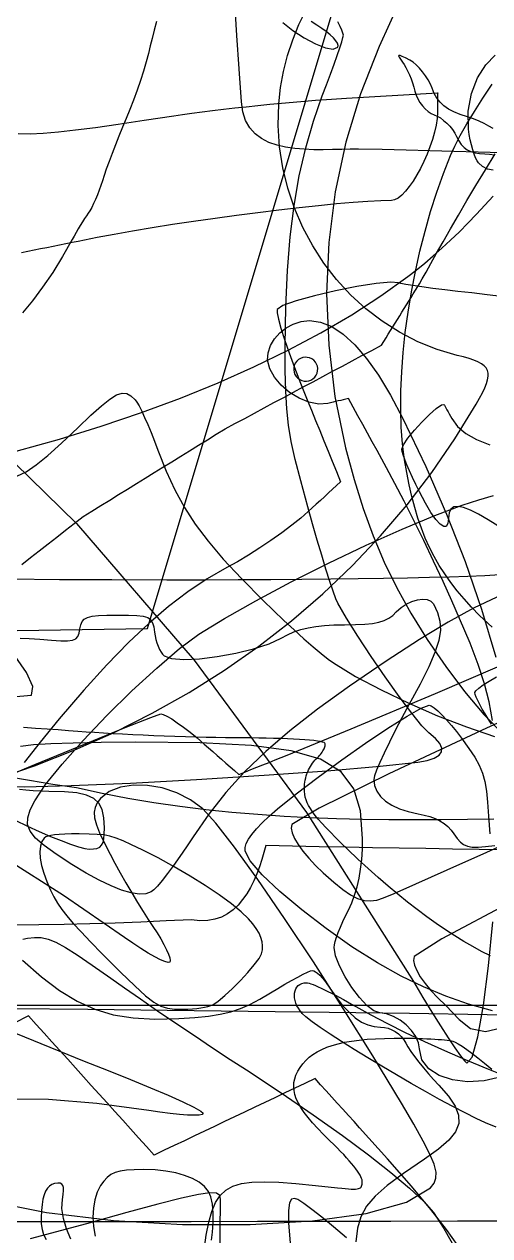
# Model space of a CAD drawing. Extents: x -75 to 75, y -75 to 75.
# Drawn here: x -23.5 to -1.6, y -10.7 to 46.2 of the extents above; entities that cross this region are included whole.
import ezdxf

# ---------------------------------------------------------------- set-up
doc = ezdxf.new("R2010")
doc.units = 0
for name, color, linetype in [('butterfly', 7, 'CONTINUOUS'), ('cat', 7, 'CONTINUOUS'), ('crosshair', 7, 'CONTINUOUS'), ('crown', 7, 'CONTINUOUS'), ('darth', 7, 'CONTINUOUS'), ('fallout', 7, 'CONTINUOUS'), ('hellokitty', 7, 'CONTINUOUS'), ('ironman', 7, 'CONTINUOUS'), ('jackskellington', 7, 'CONTINUOUS'), ('m4', 7, 'CONTINUOUS'), ('mushroom', 7, 'CONTINUOUS'), ('nes', 7, 'CONTINUOUS'), ('skullbones', 7, 'CONTINUOUS'), ('star', 7, 'CONTINUOUS'), ('stormtrooper', 7, 'CONTINUOUS')]:
    doc.layers.add(name, color=color, linetype=linetype)

msp = doc.modelspace()

# ---------------------------------------------------------------- linework, layer by layer
at = {"layer": 'butterfly', "color": 7}
for points in [[(-1.491519, 13.483759), (-1.648596, 14.360229), (-1.867635, 15.214146), (-2.162433, 16.10899), (-2.546788, 17.108249), (-3.034499, 18.275402), (-3.39955, 19.11), (-3.8108, 20.016888), (-4.254192, 20.967034), (-4.715671, 21.931424), (-5.181181, 22.881031), (-5.636668, 23.786843), (-6.068074, 24.619833), (-6.461346, 25.350978), (-6.685297, 25.757372), (-6.909248, 26.16377), (-7.133199, 26.570161), (-7.357151, 26.976555), (-7.581102, 27.382953), (-7.805053, 27.789347), (-8.029004, 28.195741), (-8.252955, 28.602136), (-8.373348, 28.573606), (-8.493742, 28.545079), (-8.614136, 28.516552), (-8.734529, 28.488022), (-8.854923, 28.459492), (-8.975316, 28.430962), (-9.09571, 28.402435), (-9.216103, 28.373905), (-9.644556, 28.343679), (-10.1036, 28.432184), (-10.567165, 28.620664), (-11.009185, 28.890361), (-11.403592, 29.222519), (-11.724319, 29.59838), (-11.945297, 29.999186), (-12.04046, 30.406185), (-12.01528, 30.755), (-11.905765, 31.090438), (-11.722602, 31.402426), (-11.476477, 31.680887), (-11.178075, 31.915752), (-10.838083, 32.096947), (-10.467187, 32.214397), (-10.076073, 32.258025), (-9.554378, 32.191333), (-9.027574, 31.98175), (-8.494624, 31.628193), (-7.954497, 31.129568), (-7.406155, 30.484795), (-6.848566, 29.692786), (-6.280696, 28.752453), (-5.70151, 27.662714), (-4.6193, 25.411777), (-3.645493, 23.179653), (-2.775639, 20.952505), (-2.005287, 18.716501), (-1.329989, 16.457809)], [(-9.834098, 29.601851), (-9.767322, 29.694243), (-9.721667, 29.795239), (-9.696944, 29.901574), (-9.692962, 30.009981), (-9.709528, 30.117186), (-9.746453, 30.219927), (-9.803545, 30.314928), (-9.880614, 30.398926), (-9.973002, 30.465703), (-10.073999, 30.511358), (-10.180335, 30.53608), (-10.288742, 30.54006), (-10.39595, 30.523493), (-10.49869, 30.486567), (-10.593692, 30.429477), (-10.677686, 30.352407), (-10.744463, 30.260016), (-10.790119, 30.15902), (-10.814841, 30.052685), (-10.818824, 29.944277), (-10.802257, 29.83707), (-10.765332, 29.734329), (-10.70824, 29.639331), (-10.631171, 29.555336), (-10.538782, 29.488559), (-10.437785, 29.442904), (-10.331448, 29.418181), (-10.223042, 29.414202), (-10.115834, 29.430768), (-10.013095, 29.467694), (-9.918094, 29.524788), (-9.834098, 29.601851)], [(-26.827814, 28.416893), (-21.011893, 22.736017), (-15.484285, 16.323426), (-10.223111, 9.159607), (-5.206491, 1.225048), (-4.764156, 0.482668), (-4.337767, -0.215801), (-3.937639, -0.854645), (-3.574085, -1.418161), (-3.257419, -1.890638), (-2.997955, -2.256369), (-2.806006, -2.499648), (-2.691887, -2.604759), (-2.444586, -2.319917), (-2.182682, -1.364014), (-1.92313, 0.113309), (-1.682885, 1.962429), (-1.478901, 4.033712)], [(-24.029614, 14.601721), (-23.113232, 14.676899), (-23.05955, 15.078194), (-23.356838, 15.743987), (-23.989828, 16.657035)], [(-25.266581, -9.047469), (-22.411133, -9.617247), (-19.273181, -9.992984), (-16.029233, -10.179708), (-12.855802, -10.18253), (-9.929396, -10.006282), (-7.426527, -9.656084), (-5.523704, -9.136953), (-4.397439, -8.453913), (-4.235359, -8.235834), (-4.147136, -8.000182), (-4.143495, -7.71584), (-4.235163, -7.351714), (-4.432866, -6.876692), (-4.747329, -6.259666), (-5.18928, -5.469537), (-5.769444, -4.475198), (-7.099155, -2.265593), (-8.492405, -0.029901), (-9.893853, 2.149836), (-11.248159, 4.191576), (-12.499978, 6.013281), (-13.593971, 7.532912), (-14.474795, 8.668425), (-15.087109, 9.337782), (-15.664007, 9.764214), (-16.307349, 10.091886), (-16.987107, 10.317793), (-17.67325, 10.438946), (-18.335747, 10.452351), (-18.94457, 10.355001), (-19.469687, 10.143911), (-19.88107, 9.816076), (-20.034468, 9.614662), (-20.132934, 9.405767), (-20.174056, 9.175267), (-20.155427, 8.909053), (-20.074631, 8.593001), (-19.92926, 8.213), (-19.716903, 7.754925), (-19.435151, 7.20467), (-19.207956, 6.782726), (-18.957236, 6.332065), (-18.691252, 5.866621), (-18.418262, 5.400336), (-18.146526, 4.947155), (-17.884304, 4.521017), (-17.639855, 4.135862), (-17.421438, 3.805637), (-17.228066, 3.510785), (-17.055396, 3.227028), (-16.906657, 2.961197), (-16.785072, 2.720123), (-16.69387, 2.510635), (-16.636277, 2.339569), (-16.61552, 2.213748), (-16.634824, 2.140015), (-16.713464, 2.123844), (-16.862769, 2.16305), (-17.074041, 2.252873), (-17.338583, 2.388585), (-17.647695, 2.565437), (-17.992681, 2.778695), (-18.364841, 3.023619), (-18.755478, 3.295467), (-21.616908, 5.270785), (-24.315873, 6.993396)], [(-25.077864, -0.715213), (-20.642006, -2.501753), (-19.523814, -2.94147), (-18.479955, -3.363392), (-17.533326, -3.757445), (-16.706821, -4.113561), (-16.023337, -4.421669), (-15.505767, -4.671698), (-15.177007, -4.853573), (-15.059954, -4.957228), (-15.109038, -5.008186), (-15.25644, -5.039024), (-15.491666, -5.050285), (-15.804225, -5.042439), (-16.183625, -5.016023), (-16.619374, -4.97159), (-17.10098, -4.909637), (-17.617953, -4.830682), (-20.061391, -4.49549), (-22.319277, -4.315542), (-24.34939, -4.285945)]]:
    msp.add_lwpolyline(points, dxfattribs=at)
at = {"layer": 'cat', "color": 7}
msp.add_lwpolyline([(-23.572601, 20.810821), (-23.162191, 21.132411), (-22.751789, 21.453989), (-22.341387, 21.775578), (-21.930976, 22.097156), (-21.520577, 22.418737), (-21.110175, 22.740326), (-20.699762, 23.061905), (-20.28323, 23.319336), (-19.866699, 23.576771), (-19.450164, 23.834203), (-19.033621, 24.091638), (-18.617086, 24.349069), (-18.200555, 24.606501), (-17.78402, 24.863947), (-17.36748, 25.121379), (-16.950945, 25.378814), (-16.534413, 25.636245), (-16.117879, 25.89368), (-15.701336, 26.151112), (-15.284804, 26.408547), (-14.868269, 26.665978), (-14.451726, 26.923413), (-14.035194, 27.180845), (-13.576753, 27.426308), (-13.118325, 27.671773), (-12.659883, 27.917236), (-12.201444, 28.162702), (-11.743003, 28.408164), (-11.284561, 28.65363), (-10.826122, 28.899081), (-10.367683, 29.144547), (-9.909252, 29.39001), (-9.450811, 29.635475), (-8.992369, 29.880938), (-8.53393, 30.126404), (-8.075491, 30.371867), (-7.617049, 30.617321), (-7.158619, 30.862784), (-6.70018, 31.108249), (-6.593649, 31.28043), (-6.487122, 31.452622), (-6.380594, 31.624806), (-6.274075, 31.796987), (-6.167547, 31.969179), (-6.06102, 32.14136), (-5.954489, 32.313541), (-5.847962, 32.485734), (-5.741443, 32.657917), (-5.634912, 32.830098), (-5.528385, 33.002291), (-5.421857, 33.174472), (-5.315338, 33.346655), (-5.20881, 33.518848), (-5.102283, 33.691028), (-4.995752, 33.863212), (-4.920478, 33.991858), (-4.790687, 34.220991), (-4.610352, 34.541748), (-4.383485, 34.945252), (-4.11407, 35.422592), (-3.806121, 35.964907), (-3.46363, 36.563294), (-3.090591, 37.208892), (-2.691004, 37.892792), (-2.268876, 38.606126), (-1.828203, 39.340008), (-1.37297, 40.085549)], dxfattribs=at)
at = {"layer": 'crosshair', "color": 7}
msp.add_lwpolyline([(-74.87924, 0.120769), (-37.439611, 0.120769), (0.000016, 0.120769), (37.439642, 0.120769), (74.879271, 0.120769)], dxfattribs=at)
at = {"layer": 'crown', "color": 7}
for points in [[(-24.915091, 10.703667), (-22.971781, 11.362492), (-21.078653, 12.10376), (-19.238392, 12.925484), (-17.453682, 13.825688), (-15.727207, 14.802383), (-14.061652, 15.853593), (-12.459702, 16.977326), (-10.924041, 18.171603), (-9.457354, 19.43444), (-8.062324, 20.763854), (-6.741637, 22.157862), (-5.497977, 23.614484), (-4.334029, 25.131728), (-3.252476, 26.707617), (-2.256005, 28.340171), (-2.098862, 28.62061), (-1.966486, 28.873492), (-1.859644, 29.1008), (-1.779103, 29.304508), (-1.72563, 29.486592), (-1.69999, 29.649031), (-1.702957, 29.793802), (-1.735288, 29.922882), (-1.797755, 30.038254), (-1.891124, 30.141889), (-2.016162, 30.235765), (-2.173636, 30.321862), (-2.364313, 30.402152), (-2.58896, 30.478623), (-2.848343, 30.553242), (-3.143229, 30.627995), (-4.086048, 30.904575), (-4.990348, 31.267281), (-5.852401, 31.710853), (-6.668478, 32.230023), (-7.434851, 32.819546), (-8.147792, 33.474146), (-8.803573, 34.188578), (-9.398465, 34.957577), (-9.928741, 35.77588), (-10.390672, 36.638233), (-10.78053, 37.539371), (-11.094587, 38.47404), (-11.329115, 39.436983), (-11.480385, 40.422929), (-11.544669, 41.42663), (-11.518239, 42.442819), (-11.435179, 43.206269), (-11.296984, 43.962436), (-11.105683, 44.708422), (-10.863307, 45.441334), (-10.571885, 46.158266), (-10.233446, 46.856331)], [(40.608309, -9.958496), (37.483658, -9.96335), (34.359003, -9.968205), (31.234352, -9.973059), (28.109701, -9.977913), (24.985049, -9.982767), (21.860398, -9.987621), (18.735745, -9.992476), (15.611092, -9.99733), (12.48644, -10.002184), (9.361788, -10.007038), (6.237136, -10.011893), (3.112484, -10.016747), (-0.012168, -10.021601), (-3.13682, -10.026455), (-6.261472, -10.031309), (-9.386124, -10.036164), (-12.510776, -10.041018), (-15.635428, -10.045872), (-18.76008, -10.050726), (-21.884732, -10.055581), (-25.009384, -10.060435)]]:
    msp.add_lwpolyline(points, dxfattribs=at)
at = {"layer": 'darth', "color": 7}
for points in [[(-0.932824, 33.370201), (-1.74272, 33.47532), (-2.462116, 33.558596), (-3.11415, 33.630345), (-3.730984, 33.702433), (-4.298507, 33.772907), (-4.802608, 33.839827), (-5.229175, 33.901242), (-5.564098, 33.955211), (-5.793265, 33.999782), (-5.902564, 34.033014), (-6.268252, 34.072223), (-6.95815, 34.006197), (-7.859654, 33.859637), (-8.860155, 33.657238), (-9.847049, 33.423708), (-10.70773, 33.183737), (-11.32959, 32.962032), (-11.600025, 32.783292), (-11.598953, 32.624214), (-11.536053, 32.324108), (-11.417138, 31.900391), (-11.248012, 31.370476), (-11.034477, 30.751783), (-10.782334, 30.061721), (-10.497385, 29.317713), (-10.185432, 28.537171), (-9.989359, 28.056563), (-9.793286, 27.575956), (-9.597213, 27.095348), (-9.40114, 26.614741), (-9.205068, 26.134131), (-9.008994, 25.653523), (-8.812922, 25.172916), (-8.616849, 24.692308), (-8.806993, 24.517373), (-8.997137, 24.342437), (-9.187281, 24.167499), (-9.377426, 23.992563), (-9.56757, 23.817628), (-9.757714, 23.642693), (-9.947858, 23.467754), (-10.138003, 23.292819), (-10.490287, 22.986644), (-10.909248, 22.652595), (-11.379256, 22.301443), (-11.884686, 21.94396), (-12.409909, 21.59092), (-12.939298, 21.253097), (-13.457227, 20.941264), (-13.948069, 20.666196), (-14.879324, 20.129551), (-15.78935, 19.52509), (-16.696291, 18.836423), (-17.618288, 18.047166), (-18.573482, 17.14093), (-19.580017, 16.101334), (-20.656034, 14.911987), (-21.819676, 13.556508), (-22.718058, 12.472447), (-23.465443, 11.51844)], [(-1.296595, 19.277652), (-2.385353, 18.765825), (-3.575734, 18.109424), (-4.922823, 17.285123), (-6.48171, 16.269589), (-8.202099, 15.099115), (-9.698688, 14.01927), (-10.99935, 13.004676), (-12.131954, 12.029954), (-13.124372, 11.069726), (-14.004476, 10.098611), (-14.800137, 9.091236), (-15.539226, 8.022217), (-15.853667, 7.547175), (-16.164607, 7.094155), (-16.463982, 6.673779), (-16.743729, 6.296666), (-16.995785, 5.973431), (-17.212086, 5.714695), (-17.384569, 5.531079), (-17.50517, 5.433198), (-17.755856, 5.347654), (-18.071417, 5.334135), (-18.44993, 5.391968), (-18.88947, 5.520487), (-19.388113, 5.719013), (-19.943936, 5.986882), (-20.555013, 6.32342), (-21.219421, 6.72796), (-21.964254, 7.212697), (-22.530801, 7.618036), (-22.933003, 7.967836), (-23.184802, 8.285963), (-23.300139, 8.596283), (-23.292957, 8.922659), (-23.177194, 9.288955), (-22.966794, 9.719036), (-22.466589, 10.47373), (-21.686255, 11.44189), (-20.699776, 12.548472), (-19.581136, 13.718436), (-18.404317, 14.876743), (-17.243305, 15.94835), (-16.172082, 16.858211), (-15.264632, 17.531294), (-14.06036, 18.277956), (-12.589492, 19.110994), (-10.936761, 19.988824), (-9.186901, 20.869859), (-7.424644, 21.712515), (-5.734724, 22.475207), (-4.201873, 23.116345), (-2.910825, 23.594348), (-2.126636, 23.849149), (-1.441683, 24.049414)], [(-1.543981, 13.317674), (-1.69899, 13.558314), (-1.843599, 13.795189), (-1.974645, 14.022234), (-2.088961, 14.233375), (-2.183383, 14.422546), (-2.254746, 14.583675), (-2.299884, 14.710692), (-2.315634, 14.797529), (-2.269275, 14.882704), (-2.136408, 15.00496), (-1.926349, 15.158556), (-1.648415, 15.337765), (-1.311921, 15.536841)], [(-1.493085, -0.149335), (-2.616524, 0.169864), (-3.686512, 0.542406), (-4.730915, 0.975383), (-5.777596, 1.475878), (-6.893443, 2.099502), (-8.088036, 2.864101), (-9.293363, 3.715075), (-10.44141, 4.597821), (-11.464163, 5.45774), (-12.293609, 6.240238), (-12.861734, 6.89071), (-13.100525, 7.354556), (-13.099114, 7.520652), (-13.047431, 7.704887), (-12.943508, 7.909817), (-12.78537, 8.137996), (-12.571043, 8.391979), (-12.298552, 8.674329), (-11.965922, 8.987598), (-11.571178, 9.334345), (-10.703921, 10.041241), (-9.675623, 10.826394), (-8.563857, 11.63664), (-7.446195, 12.418802), (-6.400211, 13.11971), (-5.503476, 13.686189), (-4.833565, 14.065072), (-4.468049, 14.20318), (-4.369263, 14.171546), (-4.231928, 14.080882), (-4.062281, 13.937544), (-3.866558, 13.747891), (-3.650994, 13.518278), (-3.421826, 13.255063), (-3.18529, 12.964606), (-2.947622, 12.653258), (-2.601363, 12.172896), (-2.329763, 11.759605), (-2.122387, 11.383213), (-1.968804, 11.013567), (-1.858579, 10.620494), (-1.78128, 10.173835), (-1.726473, 9.643426), (-1.683726, 8.999104), (-1.611284, 8.156344)], [(-23.526265, 3.222808), (-23.309401, 3.263347), (-22.978634, 3.30185), (-22.666974, 3.293158), (-22.342307, 3.221855), (-21.972519, 3.072525), (-21.525499, 2.829752), (-20.969133, 2.478123), (-20.271309, 2.00222), (-19.399913, 1.386628), (-18.752208, 0.929564), (-18.010266, 0.413896), (-17.200171, -0.142708), (-16.348008, -0.722576), (-15.47986, -1.308041), (-14.621812, -1.881434), (-13.799948, -2.425085), (-13.040351, -2.921322), (-11.413436, -3.993933), (-9.905092, -5.024109), (-8.531715, -5.99935), (-7.309704, -6.907149), (-6.255458, -7.735006), (-5.385374, -8.470412), (-4.715852, -9.100868), (-4.26329, -9.613866), (-3.773691, -10.370323), (-3.123076, -11.523263)], [(-8.33461, -10.805787), (-8.9441, -10.29061), (-9.493169, -9.841202), (-9.966317, -9.470003), (-10.348045, -9.189458), (-10.622855, -9.012005), (-10.775246, -8.950088), (-10.922485, -8.991888), (-11.020577, -9.158817), (-11.066304, -9.513183), (-11.056449, -10.117288), (-10.987796, -11.033433)]]:
    msp.add_lwpolyline(points, dxfattribs=at)
at = {"layer": 'fallout', "color": 7}
for points in [[(-5.837368, 47.254561), (-6.80218, 45.124872), (-7.68693, 42.911951), (-8.377557, 40.633379), (-8.873004, 38.30173), (-9.172214, 35.929576), (-9.27413, 33.529499), (-9.177696, 31.114069), (-8.881853, 28.695864), (-8.385545, 26.287459), (-7.990046, 24.805078), (-7.565158, 23.434873), (-7.098186, 22.149077), (-6.576434, 20.919925), (-5.987207, 19.719665), (-5.317809, 18.520529), (-4.555545, 17.294756), (-3.687719, 16.014587), (-2.813474, 14.844217), (-1.899235, 13.769969), (-0.933502, 12.782392)], [(-24.78974, 10.381406), (-23.449406, 10.365856), (-21.257104, 10.426469), (-18.476857, 10.547914), (-15.372691, 10.714857), (-12.208631, 10.911961), (-9.248702, 11.123893), (-6.756929, 11.33532), (-4.997338, 11.530909), (-4.555432, 11.612451), (-4.221915, 11.718716), (-3.996556, 11.850316), (-3.879128, 12.007873), (-3.869403, 12.191994), (-3.967151, 12.403294), (-4.172144, 12.642387), (-4.484155, 12.909886), (-4.802664, 13.237151), (-5.281711, 13.829705), (-5.871678, 14.616783), (-6.522947, 15.527607), (-7.185899, 16.491393), (-7.810917, 17.437377), (-8.348381, 18.294773), (-8.748674, 18.992813), (-8.839546, 19.202318), (-8.9663, 19.550473), (-9.12316, 20.018742), (-9.30435, 20.58858), (-9.504094, 21.241456), (-9.716616, 21.958819), (-9.93614, 22.72214), (-10.15689, 23.512876), (-10.488061, 24.734825), (-10.742497, 25.735393), (-10.930178, 26.585858), (-11.061081, 27.357505), (-11.145187, 28.12161), (-11.192474, 28.949452), (-11.212921, 29.912316), (-11.216511, 31.081478), (-11.189635, 32.908545), (-11.112147, 34.606538), (-10.982108, 36.18852), (-10.797578, 37.667579), (-10.556616, 39.056787), (-10.257283, 40.369216), (-9.89764, 41.617948), (-9.475747, 42.816052), (-9.277754, 43.335815), (-9.093044, 43.832343), (-8.92566, 44.293942), (-8.779644, 44.708911), (-8.659039, 45.065546), (-8.567887, 45.352152), (-8.510232, 45.557025), (-8.490115, 45.668472), (-8.508285, 45.75604), (-8.560364, 45.892469), (-8.642701, 46.070861), (-8.751643, 46.28432)], [(-2.155539, 39.669678), (-2.220397, 39.768611), (-2.287017, 39.908457), (-2.353505, 40.082752), (-2.417965, 40.285038), (-2.478501, 40.508849), (-2.533219, 40.747727), (-2.580223, 40.995216), (-2.617618, 41.24485), (-2.6325, 42.09728), (-2.480349, 42.915837), (-2.195617, 43.656151), (-1.812755, 44.273837), (-1.366214, 44.724523)], [(-1.463914, 39.320778), (-1.726774, 39.37795), (-1.961015, 39.493833), (-2.155539, 39.669678)], [(-1.041474, 22.500319), (-1.700204, 22.902951), (-2.147307, 23.172708), (-2.530262, 23.368158), (-2.850469, 23.489361), (-3.109322, 23.536379), (-3.30822, 23.509258), (-3.448561, 23.40809), (-3.53174, 23.232917), (-3.559155, 22.983802), (-3.585478, 22.730119), (-3.661602, 22.601005), (-3.783254, 22.592566), (-3.946162, 22.700948), (-4.146055, 22.92225), (-4.378661, 23.252597), (-4.639708, 23.688105), (-4.924926, 24.224892), (-5.090807, 24.560948), (-5.245559, 24.888862), (-5.385795, 25.200421), (-5.508129, 25.487424), (-5.609174, 25.741664), (-5.685542, 25.954931), (-5.733847, 26.119023), (-5.750701, 26.225729), (-5.671126, 26.430077), (-5.460176, 26.739125), (-5.159515, 27.108785), (-4.810804, 27.494967), (-4.455706, 27.853578), (-4.135883, 28.140536), (-3.892999, 28.311749), (-3.768716, 28.323122), (-3.74804, 28.288186), (-3.716965, 28.233977), (-3.677015, 28.163226), (-3.629713, 28.078667), (-3.576583, 27.98303), (-3.519146, 27.879051), (-3.458926, 27.769459), (-3.397446, 27.656988), (-3.13001, 27.287542), (-2.74961, 26.962444), (-2.24699, 26.678707), (-1.612898, 26.433331)], [(-14.230354, -12.99326), (-14.264556, -10.577189), (-14.254089, -8.982891), (-14.2891, -8.809205), (-14.440278, -8.708477), (-14.756624, -8.689766), (-15.287136, -8.762128), (-16.080816, -8.934625), (-17.186663, -9.216317), (-18.653677, -9.616268), (-20.530858, -10.143541), (-23.182083, -10.858159)]]:
    msp.add_lwpolyline(points, dxfattribs=at)
at = {"layer": 'hellokitty', "color": 7}
for points in [[(-1.514262, 17.867252), (-2.10677, 18.418584), (-2.481082, 18.804904), (-2.829854, 19.190456), (-3.154131, 19.57742), (-3.454963, 19.967976), (-3.733397, 20.364306), (-3.99048, 20.768595), (-4.22726, 21.183019), (-4.444786, 21.609764), (-4.644103, 22.051013), (-4.826261, 22.508941), (-4.992307, 22.985736), (-5.143288, 23.483576), (-5.280252, 24.004645), (-5.404247, 24.551121), (-5.516321, 25.125192), (-5.617521, 25.729032), (-5.711778, 26.473872), (-5.771602, 27.264216), (-5.797826, 28.094542), (-5.791284, 28.959327), (-5.752811, 29.853055), (-5.683239, 30.770203), (-5.583401, 31.705251), (-5.454132, 32.652679), (-5.296264, 33.606969), (-5.110632, 34.562598), (-4.898068, 35.514049), (-4.659406, 36.455799), (-4.39548, 37.382329), (-4.107124, 38.288115), (-3.79517, 39.167644), (-3.460452, 40.015391), (-3.261081, 40.451715), (-3.003486, 40.947368), (-2.693533, 41.494219), (-2.337089, 42.084145), (-1.940019, 42.709016), (-1.50819, 43.360701)], [(-23.741547, 41.03955), (-23.186109, 41.032975), (-22.56413, 41.059814), (-21.857882, 41.11927), (-21.049638, 41.210555), (-20.12167, 41.332878), (-19.056253, 41.485453), (-17.835659, 41.667484), (-16.442161, 41.878185), (-16.031987, 41.938188), (-15.589702, 41.999095), (-15.119454, 42.060478), (-14.625392, 42.121915), (-14.111665, 42.182977), (-13.582423, 42.243237), (-13.041815, 42.302275), (-12.493989, 42.359662), (-11.943095, 42.414972), (-11.393282, 42.467781), (-10.848698, 42.517661), (-10.313494, 42.564188), (-9.791818, 42.606939), (-9.28782, 42.645485), (-8.805647, 42.679403), (-8.34945, 42.708263), (-8.081676, 42.724124), (-7.813903, 42.739985), (-7.546129, 42.755845), (-7.278356, 42.771706), (-7.010582, 42.787595), (-6.742809, 42.803456), (-6.475035, 42.819317), (-6.207262, 42.835178), (-5.939488, 42.851039), (-5.671715, 42.866928), (-5.403941, 42.882789), (-5.136168, 42.89865), (-4.868394, 42.914511), (-4.600621, 42.9304), (-4.332847, 42.946261), (-4.065074, 42.962122), (-4.06561, 42.904938), (-4.066146, 42.847757), (-4.066683, 42.790573), (-4.067219, 42.733392), (-4.067755, 42.676208), (-4.068291, 42.619027), (-4.068827, 42.561843), (-4.069364, 42.504662), (-4.0699, 42.447478), (-4.070436, 42.390297), (-4.070972, 42.333113), (-4.071509, 42.275932), (-4.072045, 42.218748), (-4.072581, 42.161567), (-4.073117, 42.104383), (-4.073653, 42.047202), (-4.091761, 41.75318), (-4.139007, 41.43778), (-4.212493, 41.106573), (-4.30932, 40.765123), (-4.426589, 40.418995), (-4.561399, 40.073758), (-4.710852, 39.734975), (-4.872049, 39.408216), (-5.04209, 39.099047), (-5.218075, 38.813029), (-5.397106, 38.555732), (-5.576283, 38.332723), (-5.752706, 38.14957), (-5.923477, 38.011834), (-6.085696, 37.925081), (-6.236464, 37.894884), (-6.733964, 37.884018), (-7.337688, 37.852852), (-8.035293, 37.802947), (-8.814436, 37.735863), (-9.662772, 37.653152), (-10.567959, 37.556369), (-11.517653, 37.44707), (-12.499512, 37.326813), (-13.50119, 37.197146), (-14.510345, 37.05963), (-15.514634, 36.915821), (-16.501713, 36.767268), (-17.459239, 36.615531), (-18.374868, 36.462163), (-19.236257, 36.308721), (-20.031063, 36.156759), (-20.327923, 36.09769), (-20.624783, 36.038623), (-20.921642, 35.979554), (-21.218502, 35.920488), (-21.515362, 35.861419), (-21.812222, 35.802353), (-22.109082, 35.743284), (-22.405942, 35.684214), (-22.702802, 35.625148), (-22.999662, 35.566079), (-23.296522, 35.507013), (-23.593382, 35.447944)]]:
    msp.add_lwpolyline(points, dxfattribs=at)
at = {"layer": 'ironman', "color": 7}
for points in [[(-7.786601, 40.30713), (-8.163246, 40.308824), (-8.568033, 40.301712), (-8.993965, 40.291693), (-9.434045, 40.284581), (-9.881274, 40.286274), (-10.328656, 40.302389), (-10.769193, 40.338829), (-11.195887, 40.40139), (-11.60174, 40.495872), (-11.979756, 40.628079), (-12.322936, 40.803816), (-12.624283, 41.028882), (-12.8768, 41.309081), (-13.073488, 41.650214), (-13.20735, 42.058088), (-13.271389, 42.538503), (-13.378824, 44.088767), (-13.480623, 45.640021), (-13.579134, 47.191961)], [(12.110228, 46.870247), (11.741154, 45.666321), (11.361213, 44.465759), (10.969625, 43.268832), (10.565611, 42.075822), (10.148395, 40.887007), (9.045387, 40.685156), (7.937102, 40.520067), (6.824158, 40.388594), (5.707173, 40.287595), (4.586767, 40.213921), (3.463557, 40.164425), (2.338164, 40.135965), (1.211204, 40.125382), (0.083298, 40.129559), (-1.044936, 40.145335), (-2.172881, 40.16955), (-3.299916, 40.199073), (-4.425423, 40.230755), (-5.548784, 40.261453), (-6.66938, 40.28801), (-7.786601, 40.30713)], [(-24.318013, 10.87913), (-23.219755, 10.679015), (-22.118249, 10.498469), (-21.012867, 10.341466), (-19.805842, 10.078268), (-18.595281, 9.845494), (-17.381466, 9.641518), (-16.164681, 9.464726), (-14.945208, 9.313497), (-13.72333, 9.186206), (-12.499332, 9.081242), (-11.273496, 8.996979), (-10.046104, 8.9318), (-8.817442, 8.884087), (-7.58779, 8.852216), (-6.357433, 8.834577), (-5.126655, 8.829525), (-3.895737, 8.83548), (-2.664963, 8.850805), (-1.434617, 8.873863)], [(-0.87297, 7.413707), (-2.12305, 7.431967), (-3.373119, 7.450932), (-4.623176, 7.470688), (-5.873216, 7.491346), (-7.12324, 7.512993), (-8.373245, 7.535712), (-9.623229, 7.559588), (-10.873191, 7.584734), (-12.123127, 7.611234), (-12.213267, 7.285601), (-12.313783, 6.953335), (-12.426108, 6.618949), (-12.551677, 6.28696), (-12.691924, 5.96188), (-12.84828, 5.648223), (-13.022182, 5.350499), (-13.21506, 5.073224), (-13.428351, 4.820909), (-13.663486, 4.598072), (-13.9219, 4.40922), (-14.205026, 4.258872), (-14.514298, 4.151537), (-14.851149, 4.091731), (-15.217013, 4.08397), (-15.613323, 4.132761), (-16.803532, 4.076285), (-17.996111, 4.023611), (-19.190595, 3.976551), (-20.386521, 3.936918), (-21.583423, 3.906528), (-22.780839, 3.887196), (-23.978302, 3.880733)]]:
    msp.add_lwpolyline(points, dxfattribs=at)
at = {"layer": 'jackskellington', "color": 7}
for points in [[(-17.254743, 46.311648), (-17.367002, 45.890962), (-17.464873, 45.502737), (-17.54453, 45.160398), (-17.630588, 44.802527), (-17.739257, 44.405189), (-17.867261, 43.97822), (-18.011326, 43.531449), (-18.168175, 43.074714), (-18.334535, 42.617844), (-18.50713, 42.170677), (-18.682685, 41.743043), (-18.850075, 41.342341), (-19.018284, 40.928022), (-19.182766, 40.512052), (-19.338979, 40.106391), (-19.482381, 39.723006), (-19.608429, 39.373858), (-19.712579, 39.070915), (-19.790288, 38.826138), (-19.859016, 38.609733), (-19.937424, 38.388101), (-20.022775, 38.167502), (-20.112331, 37.954204), (-20.203353, 37.754464), (-20.293104, 37.574547), (-20.378846, 37.420719), (-20.45784, 37.299237), (-20.538561, 37.183864), (-20.629253, 37.047545), (-20.726828, 36.895315), (-20.828204, 36.732204), (-20.930294, 36.563252), (-21.030014, 36.39349), (-21.124278, 36.227955), (-21.210002, 36.071683), (-21.657811, 35.277123), (-22.12493, 34.523528), (-22.601602, 33.82323), (-23.078068, 33.188554), (-23.544571, 32.631832)], [(-23.8072, 24.949963), (-23.368798, 25.167491), (-22.893116, 25.486591), (-22.350636, 25.924592), (-21.711842, 26.498815), (-20.947219, 27.226596), (-20.33071, 27.814493), (-19.835082, 28.26146), (-19.439809, 28.577546), (-19.124363, 28.77279), (-18.868218, 28.857239), (-18.650847, 28.840955), (-18.451722, 28.733945), (-18.250317, 28.546275), (-18.173559, 28.438997), (-18.071988, 28.258589), (-17.94997, 28.014744), (-17.811871, 27.717157), (-17.662057, 27.375516), (-17.504893, 26.999517), (-17.344744, 26.598852), (-17.185976, 26.183209), (-16.794801, 25.193854), (-16.389897, 24.307602), (-15.945844, 23.48808), (-15.437219, 22.698919), (-14.838604, 21.903738), (-14.124577, 21.066165), (-13.269717, 20.149828), (-12.248605, 19.118354), (-11.768109, 18.649634), (-11.280161, 18.186214), (-10.798279, 17.740105), (-10.335979, 17.323319), (-9.906781, 16.947871), (-9.524199, 16.62577), (-9.201753, 16.36903), (-8.952958, 16.189664), (-7.914055, 15.557754), (-6.719642, 14.920067), (-5.420567, 14.29755), (-4.067678, 13.711149), (-2.711824, 13.181804), (-1.403852, 12.730463)], [(-14.607334, 0.138472), (-14.363858, 0.302294), (-14.048402, 0.567995), (-13.691101, 0.903921), (-13.322091, 1.278416), (-12.971508, 1.659822), (-12.669487, 2.016486), (-12.446164, 2.316745), (-12.331674, 2.528951), (-12.287227, 2.718593), (-12.275526, 2.907936), (-12.297517, 3.09952), (-12.354143, 3.295881), (-12.446352, 3.499564), (-12.575088, 3.713105), (-12.741297, 3.93904), (-12.945924, 4.179914), (-13.28005, 4.502613), (-13.743818, 4.879221), (-14.313548, 5.294373), (-14.965561, 5.732698), (-15.676177, 6.178824), (-16.421717, 6.617386), (-17.178501, 7.033009), (-17.922851, 7.410326), (-18.425538, 7.651713), (-18.823227, 7.833882), (-19.149507, 7.965313), (-19.437963, 8.054481), (-19.722184, 8.109867), (-20.035755, 8.139946), (-20.412264, 8.153211), (-20.885298, 8.158122), (-21.247186, 8.157839), (-21.557754, 8.151574), (-21.820178, 8.13893), (-22.037632, 8.119542), (-22.213293, 8.093069), (-22.350336, 8.05911), (-22.451935, 8.017304), (-22.521267, 7.96728), (-22.632396, 7.805146), (-22.699801, 7.58932), (-22.724218, 7.325964), (-22.706385, 7.021232), (-22.64704, 6.681287), (-22.546918, 6.312281), (-22.406759, 5.920376), (-22.227298, 5.511732), (-22.071146, 5.204847), (-21.900214, 4.912888), (-21.7008, 4.619072), (-21.459205, 4.306612), (-21.161727, 3.958734), (-20.794666, 3.55865), (-20.344321, 3.089577), (-19.796992, 2.534734), (-18.936882, 1.672528), (-18.277326, 1.025751), (-17.773061, 0.563434), (-17.378826, 0.254615), (-17.049357, 0.068326), (-16.739392, -0.026399), (-16.403668, -0.060528), (-15.996923, -0.065016), (-15.78268, -0.061036), (-15.570782, -0.049578), (-15.365848, -0.031318), (-15.172499, -0.006906), (-14.995354, 0.022953), (-14.839032, 0.057596), (-14.708152, 0.096342), (-14.607334, 0.138472)]]:
    msp.add_lwpolyline(points, dxfattribs=at)
at = {"layer": 'm4', "color": 7}
for points in [[(-23.644925, 17.357804), (-23.227507, 17.339177), (-22.729332, 17.299771), (-22.173537, 17.252566), (-21.743949, 17.227223), (-21.423189, 17.228069), (-21.193879, 17.259836), (-21.03864, 17.326853), (-20.940093, 17.433586), (-20.880861, 17.584502), (-20.843563, 17.784058), (-20.805117, 17.976226), (-20.742046, 18.126676), (-20.64095, 18.240369), (-20.488432, 18.322265), (-20.271091, 18.377323), (-19.975529, 18.41051), (-19.588346, 18.426794), (-19.096144, 18.431112), (-18.573632, 18.427867), (-18.172683, 18.412768), (-17.875942, 18.377826), (-17.666051, 18.31504), (-17.525653, 18.21642), (-17.437392, 18.073963), (-17.38391, 17.879672), (-17.34785, 17.625551), (-17.321714, 17.457555), (-17.282954, 17.288902), (-17.233449, 17.124132), (-17.175074, 16.96779), (-17.109707, 16.824424), (-17.039223, 16.698572), (-16.965498, 16.594782), (-16.89041, 16.5176), (-16.546154, 16.390866), (-15.973584, 16.349828), (-15.238059, 16.384586), (-14.404938, 16.485241), (-13.539581, 16.641891), (-12.707346, 16.844634), (-11.973592, 17.083566), (-11.40368, 17.34879), (-11.109049, 17.508065), (-10.805935, 17.64157), (-10.487782, 17.750708), (-10.148039, 17.836871), (-9.780148, 17.901457), (-9.377558, 17.945862), (-8.933714, 17.971488), (-8.442062, 17.979729), (-7.921613, 17.985881), (-7.485337, 18.006229), (-7.121978, 18.043522), (-6.820284, 18.100554), (-6.568999, 18.180098), (-6.356871, 18.284938), (-6.172644, 18.41785), (-6.005065, 18.581618), (-5.78429, 18.787409), (-5.537455, 18.953601), (-5.277945, 19.077319), (-5.019146, 19.155672), (-4.774443, 19.18578), (-4.557222, 19.164754), (-4.380869, 19.08972), (-4.258769, 18.957792), (-4.066651, 18.55575), (-3.957052, 18.154977), (-3.936754, 17.72758), (-4.012544, 17.245674), (-4.191201, 16.681371), (-4.479509, 16.006784), (-4.884251, 15.194023), (-5.41221, 14.215203), (-5.742889, 13.60612), (-6.051383, 13.017427), (-6.33094, 12.463475), (-6.57481, 11.958611), (-6.77624, 11.517184), (-6.928477, 11.153541), (-7.024771, 10.882029), (-7.05837, 10.716997), (-7.022821, 10.428692), (-6.917905, 10.161211), (-6.746221, 9.916561), (-6.510364, 9.696755), (-6.212931, 9.503799), (-5.856521, 9.339707), (-5.443729, 9.20649), (-4.977152, 9.106154), (-4.692053, 9.047613), (-4.428109, 8.971971), (-4.18558, 8.879372), (-3.964731, 8.76996), (-3.765822, 8.643888), (-3.589117, 8.501301), (-3.434876, 8.342345), (-3.303363, 8.16717), (-3.148625, 7.945069), (-3.001525, 7.776018), (-2.846021, 7.655453), (-2.666072, 7.57881), (-2.445637, 7.541525), (-2.168674, 7.538985), (-1.819143, 7.566728), (-1.381002, 7.620127)], [(-23.878747, 8.800933), (-23.313367, 8.528894), (-22.757524, 8.275103), (-22.225413, 8.04512), (-21.73123, 7.844494), (-21.28917, 7.678784), (-20.913429, 7.553542), (-20.618203, 7.474323), (-20.417688, 7.446693), (-20.210615, 7.454652), (-20.046408, 7.482817), (-19.920366, 7.537693), (-19.827786, 7.625766), (-19.763964, 7.753528), (-19.724199, 7.927464), (-19.703789, 8.154066), (-19.698032, 8.439822), (-19.72193, 8.919128), (-19.80319, 9.303831), (-19.956154, 9.603393), (-20.195162, 9.827274), (-20.534557, 9.984935), (-20.988681, 10.085838), (-21.571876, 10.13944), (-22.298485, 10.155216), (-22.67957, 10.161369), (-23.042427, 10.178979), (-23.37859, 10.206807), (-23.679592, 10.243631)], [(-14.67881, -10.913595), (-14.620949, -10.531788), (-14.593749, -10.097615), (-14.598219, -9.650414), (-14.635378, -9.229527), (-14.70624, -8.874297), (-14.811819, -8.624062), (-15.005511, -8.394528), (-15.260411, -8.191523), (-15.572769, -8.016302), (-15.938835, -7.870122), (-16.354858, -7.754242), (-16.817089, -7.669911), (-17.321776, -7.618394), (-17.865171, -7.600953), (-18.303493, -7.607133), (-18.662851, -7.628808), (-18.955985, -7.670763), (-19.195639, -7.737749), (-19.394552, -7.83452), (-19.565468, -7.965835), (-19.721128, -8.136453), (-19.874272, -8.351128), (-20.034292, -8.657974), (-20.147586, -9.012482), (-20.214224, -9.405341), (-20.234273, -9.827237), (-20.207806, -10.268862), (-20.13489, -10.720903)], [(-21.273252, -10.865595), (-21.478901, -10.38665), (-21.623752, -9.897327), (-21.692679, -9.427989), (-21.670555, -9.008991), (-21.631175, -8.775423), (-21.61228, -8.589493), (-21.615726, -8.44736), (-21.643373, -8.345178), (-21.697078, -8.279105), (-21.7787, -8.245303), (-21.890096, -8.239941), (-22.033123, -8.25916), (-22.162764, -8.299899), (-22.275851, -8.370852), (-22.373199, -8.47368), (-22.455621, -8.610044), (-22.523929, -8.78161), (-22.578939, -8.990031), (-22.621461, -9.236975), (-22.65231, -9.524103), (-22.670917, -9.861389), (-22.663656, -10.15396), (-22.625555, -10.414299), (-22.551647, -10.654891), (-22.436962, -10.888224)]]:
    msp.add_lwpolyline(points, dxfattribs=at)
at = {"layer": 'mushroom', "color": 7}
for points in [[(-23.834321, 26.138084), (-21.812165, 26.701507), (-19.851247, 27.304407), (-17.954647, 27.945692), (-16.125447, 28.62427), (-14.366728, 29.339052), (-12.681569, 30.088944), (-11.073052, 30.872856), (-9.544257, 31.689698), (-8.098265, 32.538376), (-6.738157, 33.417801), (-5.467014, 34.326881), (-5.073229, 34.631949), (-4.673634, 34.95776), (-4.269814, 35.302647), (-3.863352, 35.664944), (-3.455833, 36.042978), (-3.048841, 36.435081), (-2.64396, 36.83959), (-2.242773, 37.254829), (-1.846865, 37.679136), (-1.45782, 38.11084)], [(1.739901, -0.383656), (-1.736378, -0.32661), (-5.386437, -0.271825), (-9.147978, -0.219933), (-12.958703, -0.171554), (-16.756312, -0.127319), (-20.478508, -0.087856), (-24.062993, -0.053789)], [(-15.023622, -11.385731), (-14.922066, -10.674587), (-14.806053, -10.06882), (-14.66589, -9.561387), (-14.491887, -9.145239), (-14.274351, -8.81334), (-14.00359, -8.558643), (-13.669913, -8.374109), (-13.263627, -8.252691), (-12.775042, -8.187351), (-12.194465, -8.171039), (-11.512204, -8.196721), (-10.718568, -8.257348), (-9.803865, -8.345881), (-8.758402, -8.455273), (-8.566649, -8.475114), (-8.397363, -8.491454), (-8.249152, -8.503957), (-8.120622, -8.512198), (-8.01038, -8.515838), (-7.917032, -8.514427), (-7.839187, -8.507682), (-7.775451, -8.495208), (-7.72443, -8.476609), (-7.684732, -8.451492), (-7.654964, -8.419499), (-7.633732, -8.380245), (-7.619644, -8.333353), (-7.611304, -8.27845), (-7.607322, -8.215153), (-7.606306, -8.14309), (-7.61267, -8.086426), (-7.631638, -8.020431), (-7.663023, -7.945337), (-7.70664, -7.861385), (-7.762302, -7.768799), (-7.829822, -7.667817), (-7.909016, -7.558676), (-7.999696, -7.441605), (-8.101676, -7.31684), (-8.214771, -7.184613), (-8.338793, -7.045158), (-8.473558, -6.898713), (-8.618878, -6.745506), (-8.774568, -6.585774), (-8.940441, -6.419748), (-9.116311, -6.247666), (-9.419723, -5.947929), (-9.69169, -5.666049), (-9.932788, -5.400602), (-10.143592, -5.15018), (-10.324681, -4.913368), (-10.47663, -4.688747), (-10.600015, -4.474901), (-10.695414, -4.270423), (-10.763403, -4.073889), (-10.804559, -3.883891), (-10.819458, -3.699008), (-10.808677, -3.517829), (-10.772792, -3.338937), (-10.71238, -3.16092), (-10.628017, -2.982358), (-10.520281, -2.80184), (-10.395958, -2.630974), (-10.254632, -2.472464), (-10.095613, -2.326095), (-9.918208, -2.191653), (-9.721725, -2.068923), (-9.505474, -1.957694), (-9.268763, -1.857745), (-9.010901, -1.768864), (-8.731195, -1.690838), (-8.428956, -1.623449), (-8.10349, -1.566486), (-7.754107, -1.519733), (-7.380116, -1.482973), (-6.980824, -1.455993), (-6.555541, -1.43858), (-6.103575, -1.430508), (-5.876205, -1.429662), (-5.649616, -1.430508), (-5.425217, -1.432766), (-5.204422, -1.436463), (-4.988642, -1.441543), (-4.779289, -1.447921), (-4.577775, -1.455541), (-4.385511, -1.464318), (-4.20391, -1.474196), (-4.034383, -1.48509), (-3.878342, -1.496943), (-3.737199, -1.5097), (-3.612366, -1.523246), (-3.505254, -1.537555), (-3.417276, -1.552541), (-3.349843, -1.56812), (-3.242644, -1.611486), (-3.098237, -1.691519), (-2.918015, -1.807069), (-2.703372, -1.956985), (-2.455699, -2.140119), (-2.176392, -2.355328), (-1.866843, -2.60146), (-1.528445, -2.877363)]]:
    msp.add_lwpolyline(points, dxfattribs=at)
at = {"layer": 'nes', "color": 7}
for points in [[(-25.844501, 10.221355), (-22.96139, 11.419513), (-20.560489, 12.40939), (-18.721918, 13.157821), (-17.525795, 13.631621), (-17.052239, 13.797619), (-16.935784, 13.769594), (-16.763125, 13.687219), (-16.54262, 13.556333), (-16.282625, 13.382755), (-15.991496, 13.172316), (-15.677589, 12.930841), (-15.34926, 12.664158), (-15.014867, 12.378089), (-14.812055, 12.200018), (-14.609242, 12.021944), (-14.40643, 11.843873), (-14.203618, 11.665799), (-14.000805, 11.487729), (-13.797993, 11.309658), (-13.595181, 11.131584), (-13.392368, 10.953513), (-13.109323, 11.066732), (-12.826277, 11.179951), (-12.543231, 11.29317), (-12.260186, 11.406389), (-11.97714, 11.519611), (-11.694095, 11.63283), (-11.411049, 11.746049), (-11.128004, 11.859268), (-8.116508, 13.095628), (-4.168877, 14.76044), (0.308745, 16.676988)], [(3.48864, 15.525948), (-1.779153, 13.123649), (-6.360934, 10.976139), (-9.618492, 9.371163), (-10.913615, 8.596466), (-10.93494, 8.42395), (-10.888554, 8.20615), (-10.778863, 7.94983), (-10.610275, 7.661749), (-10.387193, 7.348672), (-10.114024, 7.017357), (-9.795174, 6.674572), (-9.435049, 6.327075), (-8.942111, 5.888742), (-8.519013, 5.546257), (-8.150761, 5.293416), (-7.82236, 5.124013), (-7.518815, 5.031836), (-7.225132, 5.010698), (-6.926316, 5.05436), (-6.607372, 5.156635), (-6.105603, 5.370139), (-5.090603, 5.818), (-3.623692, 6.472631), (-1.766192, 7.306448), (0.420577, 8.291872)], [(-0.629508, 4.956909), (-3.874973, 3.234687), (-5.172533, 2.397021), (-5.196858, 2.219379), (-5.153757, 1.99911), (-5.046912, 1.741898), (-4.880004, 1.453422), (-4.656712, 1.139368), (-4.380716, 0.80542), (-4.055697, 0.457256), (-3.685335, 0.100564), (-3.049337, -0.545632), (-2.522832, -0.982599), (-1.824711, -1.114586), (-0.673865, -0.845837)], [(-3.113894, -11.166052), (-3.651308, -10.408166), (-4.379043, -9.478744), (-5.299295, -8.374857), (-6.414259, -7.093579), (-7.726132, -5.631984), (-7.987813, -5.34403), (-8.249495, -5.056076), (-8.511176, -4.768122), (-8.772858, -4.480168), (-9.034539, -4.192214), (-9.296221, -3.904259), (-9.557902, -3.616305), (-9.819584, -3.328351), (-10.291022, -3.552833), (-10.76246, -3.777316), (-11.233898, -4.001795), (-11.705337, -4.226278), (-12.176775, -4.45076), (-12.648213, -4.675243), (-13.119651, -4.899722), (-13.591089, -5.124204), (-14.062527, -5.348687), (-14.533966, -5.573169), (-15.005404, -5.797652), (-15.476842, -6.022134), (-15.94828, -6.246616), (-16.419718, -6.471099), (-16.891157, -6.695581), (-17.362595, -6.920063), (-17.731599, -6.510946), (-18.100602, -6.101825), (-18.469606, -5.692707), (-18.83861, -5.283587), (-19.207614, -4.874469), (-19.576617, -4.465348), (-19.945621, -4.05623), (-20.314625, -3.64711), (-20.68363, -3.237992), (-21.052634, -2.828871), (-21.421638, -2.419754), (-21.790643, -2.010633), (-22.159647, -1.601515), (-22.528651, -1.192395), (-22.897656, -0.783277), (-23.26666, -0.374156), (-23.934811, -0.725339)]]:
    msp.add_lwpolyline(points, dxfattribs=at)
at = {"layer": 'skullbones', "color": 7}
for points in [[(-11.331661, 46.255737), (-10.853667, 45.878736), (-10.325865, 45.534193), (-9.800125, 45.252917), (-9.328319, 45.065724), (-8.96232, 45.003424), (-8.753999, 45.096828), (-8.736893, 45.177786), (-8.76758, 45.280831), (-8.842053, 45.401746), (-8.956304, 45.536302), (-9.106326, 45.68028), (-9.288113, 45.829451), (-9.497657, 45.979599), (-9.730951, 46.126496), (-9.995617, 46.303486)], [(-1.467795, 41.274173), (-1.659567, 41.39602), (-1.881003, 41.515546), (-2.125839, 41.629096), (-2.387809, 41.733007), (-2.660648, 41.823623), (-3.007258, 41.938081), (-3.305664, 42.060791), (-3.56023, 42.195273), (-3.775323, 42.345043), (-3.955311, 42.51362), (-4.104558, 42.704523), (-4.227433, 42.92127), (-4.328302, 43.167379), (-4.408902, 43.364494), (-4.512309, 43.563419), (-4.634244, 43.758719), (-4.770426, 43.944972), (-4.916572, 44.116744), (-5.068404, 44.26861), (-5.22164, 44.395139), (-5.371998, 44.490905), (-5.572008, 44.595124), (-5.722975, 44.667438), (-5.826998, 44.707296), (-5.886172, 44.714154), (-5.902595, 44.687456), (-5.878363, 44.626649), (-5.815573, 44.531187), (-5.716322, 44.400518), (-5.637479, 44.28757), (-5.555504, 44.146902), (-5.472793, 43.984113), (-5.391742, 43.804809), (-5.314747, 43.614591), (-5.244205, 43.419062), (-5.182512, 43.223823), (-5.132064, 43.034483), (-5.075176, 42.850316), (-4.995022, 42.669909), (-4.895295, 42.497824), (-4.779685, 42.338625), (-4.651882, 42.196876), (-4.515577, 42.07714), (-4.374461, 41.983979), (-4.232224, 41.921955), (-4.086861, 41.861771), (-3.936786, 41.773876), (-3.786316, 41.662469), (-3.639772, 41.53174), (-3.501472, 41.385882), (-3.375736, 41.229091), (-3.266881, 41.06556), (-3.179228, 40.899484), (-3.074719, 40.698414), (-2.95767, 40.529115), (-2.825559, 40.390056), (-2.675861, 40.279707), (-2.506053, 40.196541), (-2.313611, 40.13903), (-2.09601, 40.105646), (-1.850726, 40.094865), (-1.629679, 40.079879), (-1.399794, 40.036284)], [(-1.071642, -3.251014), (-1.878157, -3.430947), (-2.658701, -3.474994), (-3.377514, -3.390863), (-3.998839, -3.186255), (-4.486916, -2.868876), (-4.805985, -2.446429), (-4.920288, -1.926624), (-4.966452, -1.641991), (-5.095173, -1.352177), (-5.291793, -1.070427), (-5.541653, -0.809981), (-5.830096, -0.584084), (-6.142463, -0.405979), (-6.464096, -0.288911), (-6.780337, -0.24612), (-7.055823, -0.150741), (-7.384483, 0.106937), (-7.738605, 0.48709), (-8.09048, 0.949889), (-8.412397, 1.455505), (-8.676646, 1.964111), (-8.855516, 2.43588), (-8.921297, 2.830982), (-8.907689, 2.947456), (-8.868681, 3.107721), (-8.807012, 3.304582), (-8.725416, 3.530837), (-8.626628, 3.779291), (-8.513383, 4.042746), (-8.388417, 4.314004), (-8.254464, 4.585866), (-8.095795, 4.928091), (-7.959228, 5.289573), (-7.84447, 5.671783), (-7.751231, 6.076185), (-7.679218, 6.504249), (-7.628141, 6.957441), (-7.597708, 7.437227), (-7.58763, 7.945075), (-7.678413, 9.244082), (-7.993869, 10.278358), (-8.598656, 11.075362), (-9.557435, 11.662543), (-10.934866, 12.067362), (-12.795609, 12.317276), (-15.204323, 12.439737), (-18.225668, 12.462202), (-19.847805, 12.448486), (-21.165233, 12.424921), (-22.212487, 12.388525), (-23.024103, 12.336306), (-23.634616, 12.265268)], [(-23.541721, 2.237472), (-22.652543, 1.452826), (-21.80798, 0.813841), (-20.981852, 0.310704), (-20.147977, -0.066401), (-19.280175, -0.327287), (-18.352267, -0.481776), (-17.338072, -0.539677), (-16.211411, -0.510808), (-15.455708, -0.458992), (-14.815366, -0.393779), (-14.263838, -0.307721), (-13.774577, -0.19337), (-13.321038, -0.043287), (-12.876673, 0.149979), (-12.414935, 0.393872), (-11.909278, 0.695839), (-11.562486, 0.907954), (-11.228191, 1.105837), (-10.914481, 1.285161), (-10.629441, 1.441594), (-10.381159, 1.570801), (-10.17772, 1.668455), (-10.02721, 1.730223), (-9.937718, 1.751784), (-9.872373, 1.735726), (-9.791072, 1.689704), (-9.69705, 1.616944), (-9.59354, 1.520673), (-9.483776, 1.404118), (-9.370991, 1.270508), (-9.25842, 1.123067), (-9.149295, 0.965022), (-8.829454, 0.50185), (-8.522046, 0.109341), (-8.223558, -0.215257), (-7.930477, -0.474681), (-7.639291, -0.67168), (-7.346488, -0.808996), (-7.048554, -0.889373), (-6.741978, -0.915563), (-6.55981, -0.928855), (-6.383218, -0.96783), (-6.214321, -1.031144), (-6.055237, -1.11745), (-5.908085, -1.225412), (-5.774984, -1.353679), (-5.658052, -1.500909), (-5.559409, -1.665757), (-5.458459, -1.84126), (-5.318471, -2.052944), (-5.145783, -2.292742), (-4.946736, -2.552596), (-4.727669, -2.824443), (-4.494922, -3.100222), (-4.254834, -3.371873), (-4.013746, -3.631328), (-3.552903, -4.155451), (-3.241101, -4.620486), (-3.081562, -5.043246), (-3.077506, -5.440547), (-3.232156, -5.829201), (-3.548733, -6.226023), (-4.030458, -6.647829), (-4.680555, -7.111427), (-5.666561, -7.782631), (-6.431108, -8.348545), (-7.001932, -8.848982), (-7.406771, -9.323747), (-7.673362, -9.812658), (-7.829443, -10.355518), (-7.902751, -10.992141)]]:
    msp.add_lwpolyline(points, dxfattribs=at)
at = {"layer": 'star', "color": 7}
msp.add_lwpolyline([(47.49093, -73.695492), (0.780248, -39.238586), (-45.095722, -74.904165), (-28.237284, -17.734156), (-74.804253, 16.935467), (-17.674481, 17.811547), (-0.578486, 74.904171), (17.871219, 18.275577), (75.004095, 18.891137), (29.276864, -16.983332), (47.49093, -73.695492)], dxfattribs=at)
at = {"layer": 'stormtrooper', "color": 7}
for points in [[(-24.159016, 20.132503), (-21.812017, 20.112014), (-19.348871, 20.099878), (-16.76435, 20.09587), (-15.053708, 20.097282), (-13.430173, 20.101402), (-11.893168, 20.108316), (-10.442115, 20.117997), (-9.076439, 20.130471), (-7.795561, 20.145767), (-6.598904, 20.163858), (-5.485893, 20.184799), (-4.455949, 20.208562), (-3.508495, 20.235175), (-2.642955, 20.26467), (-1.858751, 20.297041), (-1.155306, 20.332305)], [(-1.594692, 2.435471), (-2.004105, 2.643147), (-2.419305, 2.869173), (-2.840161, 3.11345), (-3.266545, 3.375889), (-3.698324, 3.656386), (-4.135369, 3.954853), (-4.57755, 4.271193), (-5.024735, 4.605308), (-5.476795, 4.957104), (-5.933599, 5.326487), (-6.395016, 5.713357), (-6.860917, 6.117624), (-7.331171, 6.539188), (-7.805648, 6.977959), (-8.284216, 7.433835), (-8.584578, 7.725983), (-8.855077, 7.993482), (-9.097161, 8.238366), (-9.312276, 8.462665), (-9.501869, 8.668413), (-9.667386, 8.857638), (-9.810275, 9.032375), (-9.931981, 9.194656), (-10.033951, 9.346509), (-10.117632, 9.489968), (-10.18447, 9.627066), (-10.235912, 9.759829), (-10.273404, 9.890294), (-10.298392, 10.020492), (-10.312325, 10.152453), (-10.316649, 10.288211), (-10.314052, 10.388027), (-10.306387, 10.488145), (-10.29382, 10.588134), (-10.276523, 10.687564), (-10.254667, 10.786), (-10.228429, 10.883011), (-10.197975, 10.978171), (-10.163479, 11.071042), (-10.125112, 11.161197), (-10.083046, 11.248204), (-10.037453, 11.331631), (-9.988505, 11.411049), (-9.936372, 11.486021), (-9.881227, 11.556122), (-9.823241, 11.620918), (-9.762587, 11.679978), (-9.706925, 11.732316), (-9.654352, 11.785659), (-9.605075, 11.839626), (-9.5593, 11.893832), (-9.517236, 11.9479), (-9.479089, 12.001446), (-9.445066, 12.054089), (-9.415375, 12.105448), (-9.390223, 12.155139), (-9.369816, 12.202784), (-9.354361, 12.247999), (-9.344066, 12.290402), (-9.339138, 12.329612), (-9.339787, 12.365248), (-9.346214, 12.396927), (-9.358629, 12.424275), (-9.393103, 12.448997), (-9.464254, 12.473043), (-9.570108, 12.496269), (-9.708694, 12.518537), (-9.878039, 12.539732), (-10.076168, 12.559741), (-10.30111, 12.578424), (-10.550891, 12.595668), (-10.823539, 12.611331), (-11.117081, 12.62533), (-11.429543, 12.637493), (-11.758954, 12.64771), (-12.10334, 12.655866), (-12.460728, 12.661849), (-12.829145, 12.665518), (-13.206619, 12.666647), (-13.602223, 12.668058), (-14.023831, 12.672263), (-14.467681, 12.679121), (-14.930006, 12.688491), (-15.407044, 12.700231), (-15.89503, 12.714201), (-16.390199, 12.73026), (-16.888787, 12.748266), (-17.38703, 12.768078), (-17.881164, 12.789555), (-18.367423, 12.812528), (-18.842045, 12.836883), (-19.301264, 12.862453), (-19.741316, 12.889123), (-20.158437, 12.916724), (-20.548863, 12.945138), (-20.947737, 12.975192), (-21.389647, 13.007619), (-21.869994, 13.042113), (-22.384178, 13.078367), (-22.927601, 13.11608), (-23.495662, 13.154945)], [(-1.317038, -5.616152), (-1.826765, -5.39967), (-2.266032, -5.195178), (-2.779179, -4.938897), (-3.353172, -4.638613), (-3.974974, -4.3021), (-4.631549, -3.937144), (-5.309862, -3.551521), (-5.996877, -3.153012), (-6.679559, -2.7494), (-7.344872, -2.348464), (-7.97978, -1.957984), (-8.571247, -1.585742), (-9.106239, -1.239514), (-9.571719, -0.927083), (-9.954651, -0.656229), (-10.241999, -0.434732), (-10.420729, -0.270375), (-10.518397, -0.151215), (-10.600358, -0.028984), (-10.666823, 0.094835), (-10.718003, 0.218756), (-10.754107, 0.341294), (-10.775347, 0.460968), (-10.781931, 0.576289), (-10.774069, 0.685775), (-10.751971, 0.787939), (-10.715849, 0.881301), (-10.665912, 0.96437), (-10.602371, 1.035665), (-10.525435, 1.093704), (-10.435315, 1.136997), (-10.33222, 1.164062), (-10.216361, 1.173404), (-10.165872, 1.16759), (-10.097323, 1.150572), (-10.011902, 1.122914), (-9.910791, 1.085181), (-9.795178, 1.037951), (-9.666245, 0.981795), (-9.525179, 0.91729), (-9.373165, 0.845004), (-9.211386, 0.765514), (-9.04103, 0.679391), (-8.863279, 0.587208), (-8.67932, 0.48954), (-8.490337, 0.386958), (-8.297516, 0.280038), (-8.10204, 0.16935), (-7.905096, 0.055471), (-7.200888, -0.340352), (-6.424716, -0.747957), (-5.585142, -1.164011), (-4.690724, -1.585183), (-3.750024, -2.008138), (-2.7716, -2.42955), (-1.764012, -2.846084), (-0.73582, -3.254406)]]:
    msp.add_lwpolyline(points, dxfattribs=at)

doc.saveas('drawing.dxf')
